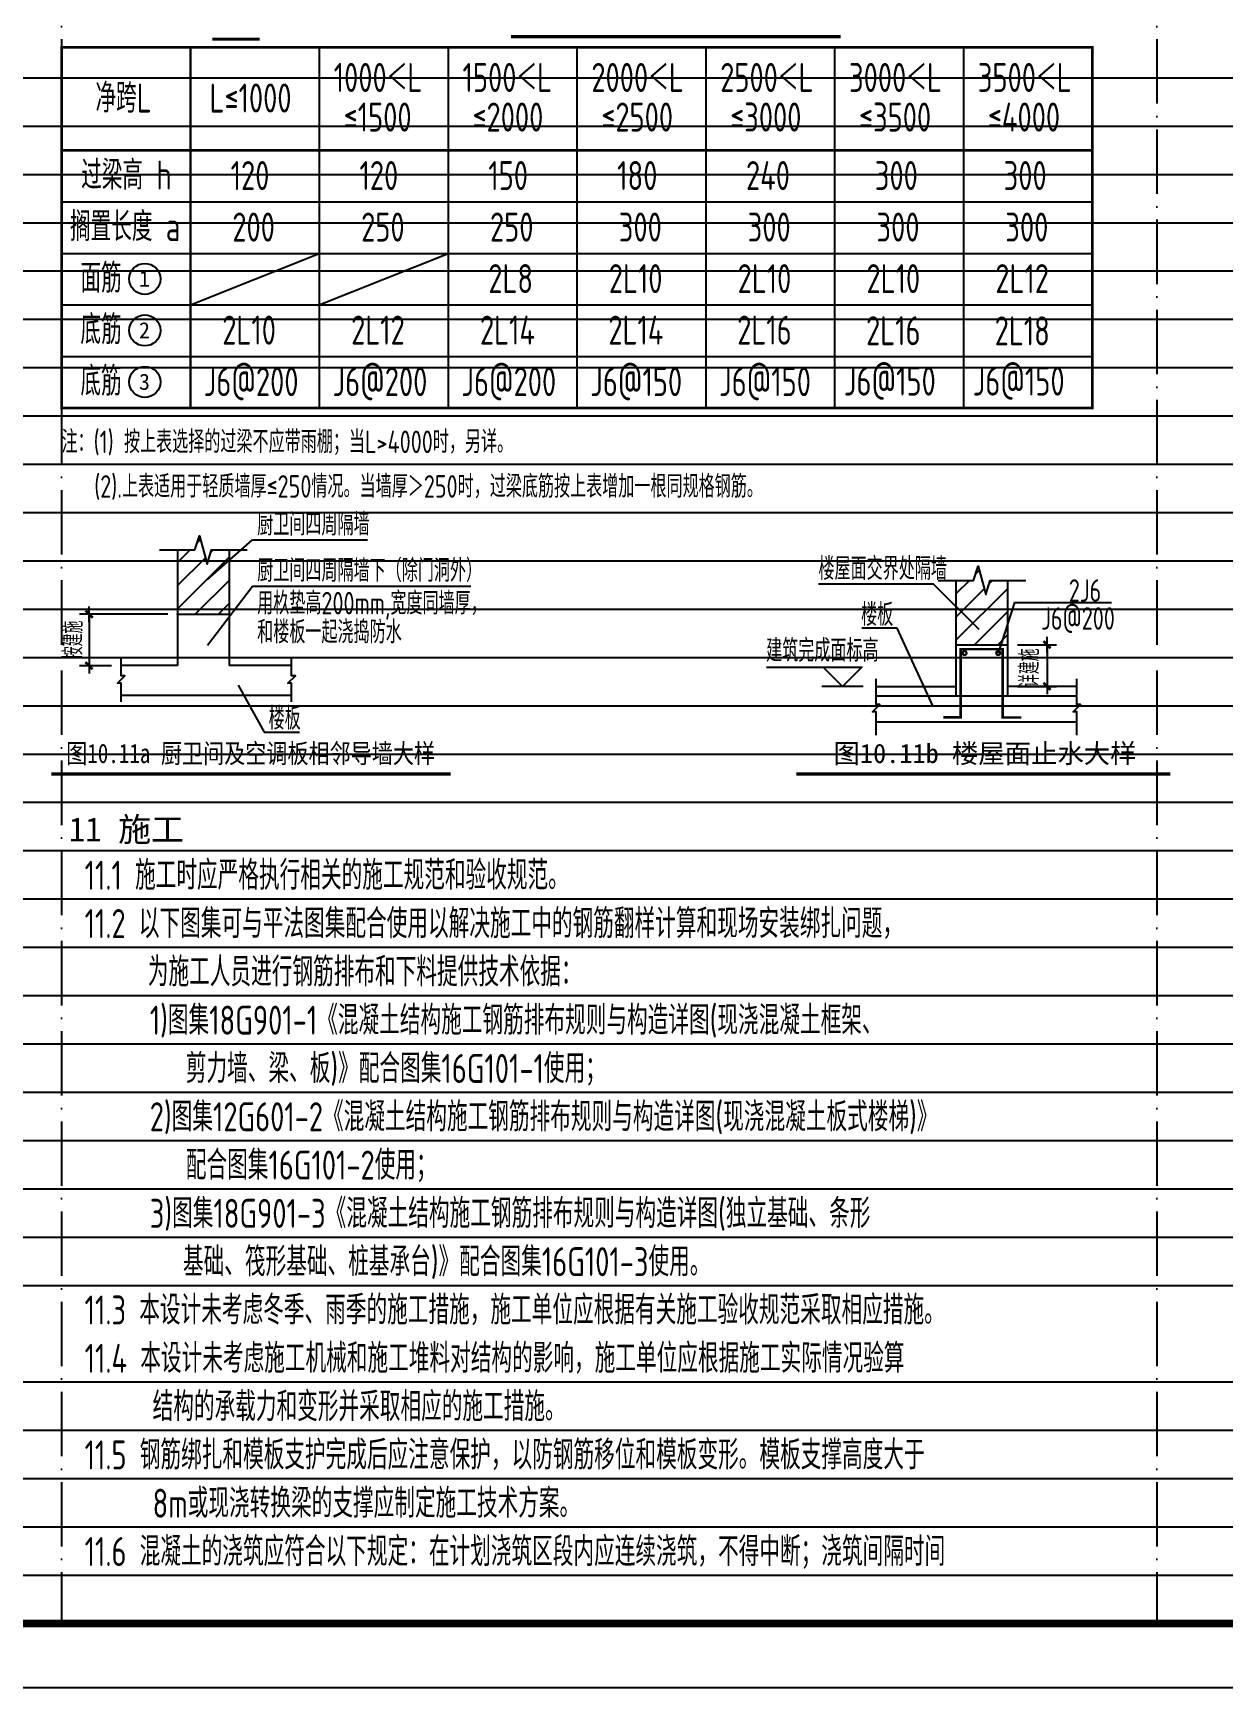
# Model space of a CAD drawing. Extents: x 826826 to 1642106, y -156213 to 399140.
# Drawn here: x 982712 to 1001181, y 295942 to 321636 of the extents above; entities that cross this region are included whole.
import ezdxf
from ezdxf.enums import TextEntityAlignment as Align

# ---------------------------------------------------------------- set-up
doc = ezdxf.new("R2010")
doc.units = 0
doc.header["$LTSCALE"] = 1000
doc.linetypes.add('D1', pattern=[14, 10, -2, 0, -2])
doc.layers.get('0').update_dxf_attribs({"linetype": 'CONTINUOUS'})
doc.layers.get('DEFPOINTS').update_dxf_attribs({"linetype": 'CONTINUOUS'})
for name, color, linetype in [('C-SHET-TTLB', 11, 'CONTINUOUS'), ('S-DETL-DIM', 151, 'CONTINUOUS'), ('S-DETL-HATCH', 253, 'CONTINUOUS'), ('S-DETL-LINE1', 2, 'CONTINUOUS'), ('S-DETL-RBAR', 1, 'CONTINUOUS'), ('S-DETL-TEXT', 7, 'CONTINUOUS')]:
    doc.layers.add(name, color=color, linetype=linetype)
doc.layers.add('S-1-TEXT', color=7, linetype='CONTINUOUS', lineweight=18)
doc.styles.add('TS', font='tssdeng.shx', dxfattribs={"width": 0.7, "bigfont": 'tssdchn.shx'})
doc.styles.add('TXT5', font='simhei.ttf')
doc.styles.add('黑体', font='simhei.ttf')
doc.dimstyles.new('DIM25', dxfattribs={"dimtxt": 300, "dimasz": 0.8, "dimexe": 150, "dimexo": 150, "dimgap": 100, "dimtad": 1, "dimdec": 0, "dimlfac": 0.25, "dimrnd": 1, "dimzin": 0, "dimdsep": 46, "dimtxsty": 'TS', "dimblk": '_DIMX', "dimcen": 0, "dimclrd": 256, "dimclre": 256, "dimclrt": 43, "dimadec": 1, "dimazin": 0, "dimtfac": 1, "dimtdec": 0, "dimtix": 1, "dimtmove": 2, "dimatfit": 3, "dimldrblk": 'ARCHTICK', "dimfxl": 0, "dimtolj": 1, "dimtzin": 1, "dimarcsym": 0})

# ---------------------------------------------------------------- blocks, each defined once
blk = doc.blocks.new('_DIMX')
blk.add_line((-150, 0), (150, 0))
at = {"const_width": 50}
blk.add_lwpolyline([(-70, -70), (70, 70)], dxfattribs=at)
blk = doc.blocks.new('*D2922')
at = {"layer": 'DEFPOINTS', "color": 0}
for p in [(984953, 312614), (983581, 311814), (984078, 311814)]:
    blk.add_point(p, dxfattribs=at)
at = {"layer": 'S-DETL-DIM', "lineweight": -2}
for p, q in [((984803, 312614), (983431, 312614)), ((983581, 312614), (983581, 311815)), ((983928, 311814), (983431, 311814))]:
    blk.add_line(p, q, dxfattribs=at)
at = {"layer": 'S-DETL-DIM', "lineweight": -2, "xscale": 0.8, "yscale": 0.8, "zscale": 0.8}
for p, rotation in [((983581, 312614), 90), ((983581, 311814), 270)]:
    blk.add_blockref('_DIMX', p, dxfattribs=dict(at, rotation=rotation))
at = {"layer": 'S-DETL-DIM', "color": 43, "insert": (983331, 312214), "char_height": 300, "attachment_point": 5, "rotation": 90, "style": 'TS'}
blk.add_mtext('\\A1;按建施', dxfattribs=at)
blk = doc.blocks.new('_ArchTick')
at = {"color": 0, "linetype": 'ByBlock', "const_width": 0.15}
blk.add_lwpolyline([(-0.5, -0.5), (0.5, 0.5)], dxfattribs=at)
blk = doc.blocks.new('*D2923')
at = {"layer": 'DEFPOINTS', "color": 0}
for p in [(997841, 312140), (997841, 311493), (998451, 311493)]:
    blk.add_point(p, dxfattribs=at)
at = {"layer": 'S-DETL-DIM', "lineweight": -2}
for p, q in [((997991, 312140), (998601, 312140)), ((998451, 312139), (998451, 311494)), ((997991, 311493), (998601, 311493))]:
    blk.add_line(p, q, dxfattribs=at)
at = {"layer": 'S-DETL-DIM', "lineweight": -2, "xscale": 0.8, "yscale": 0.8, "zscale": 0.8}
for p, rotation in [((998451, 312140), 90), ((998451, 311493), 270)]:
    blk.add_blockref('_DIMX', p, dxfattribs=dict(at, rotation=rotation))
at = {"layer": 'S-DETL-DIM', "color": 43, "insert": (998178, 311782), "char_height": 300, "attachment_point": 5, "rotation": 90, "style": 'TS'}
blk.add_mtext('\\A1;详建施', dxfattribs=at)

msp = doc.modelspace()

# ---------------------------------------------------------------- hatches: boundary and pattern name
at = {"layer": 'S-DETL-HATCH'}
h = msp.add_hatch(dxfattribs=at)
h.set_pattern_fill('ANSI31', color=256, scale=80, style=0)
h.set_pattern_definition([(45, (363674.88, 369967.7), (-179.60512, 179.60512), [])])
h.paths.add_polyline_path([(985752.93, 312614.31), (985752.93, 313612.33), (985482.93, 313612.33), (985412.93, 313392.33), (985292.93, 313832.33), (985222.93, 313612.33), (984952.93, 313612.33), (984952.93, 312614.31)])
h = msp.add_hatch(dxfattribs=at)
h.set_pattern_fill('ANSI31', color=256, scale=80, style=0)
h.set_pattern_definition([(45, (367226, 369568.56), (-179.60512, 179.60512), [])])
h.paths.add_polyline_path([(997841.12, 312140.16), (997841.12, 313138.17), (997571.12, 313138.17), (997501.12, 312918.17), (997381.12, 313358.17), (997311.12, 313138.17), (997041.12, 313138.17), (997041.12, 312140.16)])

# ---------------------------------------------------------------- linework, layer by layer
at = {"layer": 'C-SHET-TTLB'}
msp.add_lwpolyline([(1048998.73, 355342.46), (1048998.73, 295942.46), (943898.73, 295942.46), (943898.73, 355342.46)], close=True, dxfattribs=at)
at = {"layer": 'C-SHET-TTLB', "const_width": 120}
msp.add_lwpolyline([(945738.73, 354342.46), (1047998.73, 354342.13), (1047998.73, 296942.13), (945738.73, 296942.46)], close=True, dxfattribs=at)
at = {"layer": 'DEFPOINTS', "color": 252, "linetype": 'D1', "ltscale": 0.1}
for p, q in [((983154.73, 350942.46), (983154.73, 296942.46)), ((1000154.73, 350942.46), (1000154.73, 296942.46))]:
    msp.add_line(p, q, dxfattribs=at)
at = {"layer": 'DEFPOINTS', "color": 252}
for p, q in [((945738.73, 320942.46), (1019298.73, 320942.46)), ((945738.73, 320192.46), (1019298.73, 320192.46)), ((945738.73, 319442.46), (1019298.73, 319442.46)), ((945738.73, 318692.46), (1019298.73, 318692.46)), ((945738.73, 317942.46), (1019298.73, 317942.46)), ((945738.73, 317192.46), (1019298.73, 317192.46)), ((945738.73, 316442.46), (1019298.73, 316442.46)), ((945738.73, 315692.46), (1019298.73, 315692.46)), ((945738.73, 314942.46), (1019298.73, 314942.46)), ((945738.73, 314192.46), (1019298.73, 314192.46)), ((945738.73, 313442.46), (1019298.73, 313442.46)), ((945738.73, 312692.46), (1019298.73, 312692.46)), ((945738.73, 311942.46), (1019298.73, 311942.46)), ((945738.73, 311192.46), (1019298.73, 311192.46)), ((945738.73, 310442.46), (1019298.73, 310442.46)), ((945738.73, 309692.46), (1019298.73, 309692.46)), ((945738.73, 308942.46), (1019298.73, 308942.46)), ((945738.73, 308192.46), (1019298.73, 308192.46)), ((945738.73, 307442.46), (1019298.73, 307442.46)), ((945738.73, 306692.46), (1019298.73, 306692.46)), ((945738.73, 305942.46), (1019298.73, 305942.46)), ((945738.73, 305192.46), (1019298.73, 305192.46)), ((945738.73, 304442.46), (1019298.73, 304442.46)), ((945738.73, 303692.46), (1019298.73, 303692.46)), ((945738.73, 302942.46), (1019298.73, 302942.46)), ((945738.73, 302192.46), (1019298.73, 302192.46)), ((945738.73, 300692.46), (1019298.73, 300692.46)), ((945738.73, 299942.46), (1019298.73, 299942.46)), ((945738.73, 299192.46), (1019298.73, 299192.46)), ((945738.73, 298442.46), (1019298.73, 298442.46)), ((945738.73, 297692.46), (1019298.73, 297692.46))]:
    msp.add_line(p, q, dxfattribs=at)
at = {"layer": 'S-DETL-DIM'}
for points in [[(984672.93, 313612.33), (985222.93, 313612.33), (985292.93, 313832.33), (985412.93, 313392.33), (985482.93, 313612.33), (986032.93, 313612.33)], [(996761.12, 313138.17), (997311.12, 313138.17), (997381.12, 313358.17), (997501.12, 312918.17), (997571.12, 313138.17), (998121.12, 313138.17)], [(984078.23, 311250.17), (984078.23, 311541.1), (984020.05, 311541.11), (984136.4, 311657.46), (984078.23, 311657.47), (984078.23, 311948.4)], [(986725.12, 311250.17), (986725.12, 311541.1), (986666.94, 311541.11), (986783.3, 311657.46), (986725.12, 311657.47), (986725.12, 311948.4)], [(995798.52, 310734.05), (995798.52, 311097.3), (995740.35, 311097.31), (995856.7, 311213.67), (995798.52, 311213.68), (995798.52, 311609.05)], [(998913.63, 310734.05), (998913.63, 311097.3), (998855.45, 311097.31), (998971.8, 311213.67), (998913.63, 311213.68), (998913.63, 311609.05)]]:
    msp.add_lwpolyline(points, dxfattribs=at)
at = {"layer": 'S-DETL-LINE1'}
for p, q in [((984952.93, 313612.33), (984952.93, 311814.45)), ((985752.93, 313612.33), (985752.93, 311814.45)), ((997041.12, 311340.16), (997041.12, 313138.17)), ((997841.12, 311340.16), (997841.12, 313138.17)), ((984952.93, 312614.31), (985752.93, 312614.31)), ((997041.12, 312140.16), (997841.12, 312140.16)), ((984952.93, 311814.45), (984078.23, 311814.45)), ((986725.12, 311814.45), (985752.93, 311814.45)), ((995798.52, 311493.16), (997041.12, 311493.16)), ((998913.63, 311493.16), (997841.12, 311493.16)), ((986725.12, 311348.97), (984078.23, 311348.97)), ((998913.63, 311340.16), (995798.52, 311340.16)), ((995798.52, 310940.16), (998906.96, 310940.16))]:
    msp.add_line(p, q, dxfattribs=at)
at = {"layer": 'S-DETL-LINE1', "color": 0, "linetype": 'ByBlock'}
for p in [(984952.93, 312614.31), (985752.93, 312614.31)]:
    msp.add_point(p, dxfattribs=at)
at = {"layer": 'S-DETL-RBAR', "color": 1, "const_width": 40}
msp.add_lwpolyline([(996840.11, 311011.2), (997111.12, 311011.2), (997111.12, 312070.16), (997763.51, 312070.16), (997763.51, 311010.09), (998052.78, 311010.09)], dxfattribs=at)
at = {"layer": 'S-DETL-RBAR', "color": 1, "const_width": 60}
for points in [[(997188.62, 312010.16, -1), (997153.62, 312010.16, -1)], [(997711.05, 312010.16, -1), (997676.05, 312010.16, -1)]]:
    msp.add_lwpolyline(points, format="xyb", close=True, dxfattribs=at)
at = {"layer": 'S-DETL-TEXT'}
for p, q in [((987154.73, 321415.18), (987154.73, 315815.18)), ((989154.73, 321415.18), (989154.73, 315815.18)), ((991154.73, 321415.18), (991154.73, 315815.18)), ((993154.73, 321415.18), (993154.73, 315815.18)), ((995154.73, 321415.18), (995154.73, 315815.18)), ((997154.73, 321415.18), (997154.73, 315815.18)), ((999154.73, 321415.18), (999154.73, 315815.18)), ((983154.73, 319015.18), (999154.73, 319015.18)), ((983154.73, 318215.18), (999154.73, 318215.18)), ((985154.73, 317415.18), (987154.73, 318215.18)), ((987154.73, 317415.18), (989154.73, 318215.18)), ((983154.73, 317415.18), (999154.73, 317415.18)), ((983154.73, 316615.18), (999154.73, 316615.18)), ((985417.41, 313153.64), (986119.14, 313767.73)), ((986119.14, 313767.73), (987903.89, 313767.73)), ((985417.41, 312133.81), (986119.14, 313049.01)), ((986119.14, 313049.01), (989507.81, 313049.01)), ((996687.2, 313077.92), (994902.45, 313077.92)), ((997396.82, 312375.68), (996687.2, 313077.92)), ((997946.17, 312793.48), (997693.55, 312010.16)), ((997946.17, 312793.48), (999450.67, 312793.48)), ((996124.33, 312395.36), (995576.19, 312395.36)), ((996682.31, 311179.23), (996124.33, 312395.36)), ((985893.98, 311511.79), (986296.61, 310783.4)), ((995599.78, 311493.16), (994953.32, 311493.16)), ((986296.61, 310783.4), (986844.74, 310783.4))]:
    msp.add_line(p, q, dxfattribs=at)
for points, const_width in [([(999154.73, 321415.18), (999154.73, 315815.18), (983154.73, 315815.18), (983154.73, 321415.18), (999154.73, 321415.18)], 40), ([(985154.73, 321415.18), (985154.73, 315815.18)], 40), ([(986228.89, 321542.1), (985495.41, 321542.1)], 50), ([(990130.41, 321582.02), (995247.78, 321582.02)], 50), ([(983154.73, 319815.18), (999154.73, 319815.18)], 40), ([(982996.99, 310130.92), (989191.63, 310130.92)], 50), ([(994560.09, 310130.92), (1000364.15, 310130.92)], 50)]:
    msp.add_lwpolyline(points, dxfattribs=dict(at, const_width=const_width))
at = {"layer": 'S-DETL-TEXT', "flags": 128}
msp.add_lwpolyline([(994096.62, 311793.16), (995576.55, 311793.16), (995276.55, 311493.16), (994976.55, 311793.16)], dxfattribs=at)
at = {"layer": 'S-DETL-TEXT'}
for centre in [(984446.22, 317819.39), (984446.22, 317019.39), (984446.22, 316219.39)]:
    msp.add_circle(centre, 241.41, dxfattribs=at)

# ---------------------------------------------------------------- texts
at = {"layer": 'S-1-TEXT', "style": '黑体'}
msp.add_text('11 施工', height=375, dxfattribs=at).set_placement((983266.6, 309084.89))
at = {"layer": 'S-1-TEXT', "style": 'TS', "width": 0.75}
for s, p in [('11.1 施工时应严格执行相关的施工规范和验收规范。', (983511.51, 308334.89)), ('11.2 以下图集可与平法图集配合使用以解决施工中的钢筋翻样计算和现场安装绑扎问题，', (983511.51, 307584.89)), ('为施工人员进行钢筋排布和下料提供技术依据：', (984493, 306834.89)), ('1)图集18G901-1《混凝土结构施工钢筋排布规则与构造详图(现浇混凝土框架、', (984522.81, 306084.89)), ('剪力墙、梁、板)》配合图集16G101-1使用；', (985082.57, 305334.89)), ('2)图集12G601-2《混凝土结构施工钢筋排布规则与构造详图(现浇混凝土板式楼梯)》', (984522.81, 304584.89)), ('配合图集16G101-2使用；', (985082.57, 303834.89)), ('3)图集18G901-3《混凝土结构施工钢筋排布规则与构造详图(独立基础、条形', (984522.81, 303084.89)), ('基础、筏形基础、桩基承台)》配合图集16G101-3使用。', (985038, 302334.89)), ('11.3 本设计未考虑冬季、雨季的施工措施，施工单位应根据有关施工验收规范采取相应措施。', (983511.51, 301584.89)), ('11.4 本设计未考虑施工机械和施工堆料对结构的影响，施工单位应根据施工实际情况验算', (983511.51, 300834.89)), ('结构的承载力和变形并采取相应的施工措施。', (984566.67, 300084.89)), ('11.5 钢筋绑扎和模板支护完成后应注意保护，以防钢筋移位和模板变形。模板支撑高度大于', (983511.51, 299334.89)), ('8m或现浇转换梁的支撑应制定施工技术方案。', (984566.67, 298584.89)), ('11.6 混凝土的浇筑应符合以下规定：在计划浇筑区段内应连续浇筑，不得中断；浇筑间隔时间', (983511.51, 297834.89))]:
    msp.add_text(s, height=450, dxfattribs=at).set_placement(p)
at = {"layer": 'S-DETL-TEXT', "style": 'TS', "width": 0.75}
for s, height, p in [('1000＜L', 450, (987377.98, 320721.76)), ('1500＜L', 450, (989377.98, 320721.76)), ('2000＜L', 450, (991377.98, 320721.76)), ('2500＜L', 450, (993377.98, 320721.76)), ('3000＜L', 450, (995377.98, 320721.76)), ('3500＜L', 450, (997377.98, 320721.76)), ('净跨L', 450, (983679.04, 320402.87)), (' L≤1000', 450, (985245.03, 320402.87)), ('≤1500', 450, (987531.69, 320106.94)), ('≤2000', 450, (989531.69, 320106.94)), ('≤2500', 450, (991531.69, 320106.94)), ('≤3000', 450, (993531.69, 320106.94)), ('≤3500', 450, (995531.69, 320106.94)), ('≤4000', 450, (997531.69, 320106.94)), ('过梁高 h', 450, (983457.87, 319206.53)), ('120', 450, (985778.29, 319198.83)), ('120', 450, (987778.29, 319198.83)), ('150', 450, (989778.29, 319198.83)), ('180', 450, (991778.29, 319198.83)), ('240', 450, (993778.29, 319198.83)), ('300', 450, (995778.29, 319198.83)), ('300', 450, (997778.29, 319198.83)), ('搁置长度 a', 450, (983283.45, 318406.53)), ('200', 450, (985804.25, 318398.83)), ('250', 450, (987804.25, 318398.83)), ('250', 450, (989804.25, 318398.83)), ('300', 450, (991804.25, 318398.83)), ('300', 450, (993804.25, 318398.83)), ('300', 450, (995804.25, 318398.83)), ('300', 450, (997804.25, 318398.83)), ('面筋', 450, (983445.84, 317606.53)), ('2L8', 450, (989778.29, 317598.83)), ('2L10', 450, (991648.48, 317598.83)), ('2L10', 450, (993648.48, 317598.83)), ('2L10', 450, (995648.48, 317598.83)), ('2L12', 450, (997648.48, 317598.83)), ('底筋', 450, (983445.84, 316806.53)), ('2L10', 450, (985648.48, 316798.83)), ('2L12', 450, (987648.48, 316798.83)), ('2L14', 450, (989648.48, 316798.83)), ('2L14', 450, (991641.99, 316798.83)), ('2L16', 450, (993641.99, 316798.83)), ('2L16', 450, (995641.99, 316790)), ('2L18', 450, (997638.78, 316786.02)), ('底筋', 450, (983445.84, 316006.53)), ('J6@200', 450, (985360.6, 315998.83)), ('J6@200', 450, (987360.6, 315998.83)), ('J6@200', 450, (989360.6, 315998.83)), ('J6@150', 450, (991360.6, 315998.83)), ('J6@150', 450, (993360.6, 315998.83)), ('J6@150', 450, (995298.18, 316007.74)), ('J6@150', 450, (997298.18, 316007.74)), ('注：(1) 按上表选择的过梁不应带雨棚；当L>4000时，另详。', 350, (983152.38, 315114.85)), (' (2).上表适用于轻质墙厚≤250情况。当墙厚＞250时，过梁底筋按上表增加一根同规格钢筋。', 350, (983501.23, 314422.56)), ('厨卫间四周隔墙', 350, (986190.18, 313835.24)), ('厨卫间四周隔墙下（除门洞外）', 350, (986190.18, 313116.52)), ('楼屋面交界处隔墙', 350, (994903.09, 313145.43)), ('用杦垫高200mm,宽度同墙厚，', 350, (986190.18, 312609.74)), ('2J6', 350, (998789.48, 312806.01)), ('楼板', 350, (995565.21, 312432.5)), ('J6@200', 350, (998359.89, 312371.93)), ('和楼板一起浇捣防水', 350, (986190.18, 312161.25)), ('建筑完成面标高', 350, (994091.38, 311874.49)), ('楼板', 350, (986367.65, 310820.54))]:
    msp.add_text(s, height=height, dxfattribs=at).set_placement(p)
at = {"layer": 'S-DETL-TEXT', "style": 'TXT5'}
for s, p in [('1', (984355.92, 317697.12)), ('2', (984355.92, 316897.12)), ('3', (984355.92, 316097.12))]:
    msp.add_text(s, height=250, dxfattribs=at).set_placement(p)
at = {"layer": 'S-DETL-TEXT', "style": '黑体', "width": 0.8}
msp.add_text('图10.11a 厨卫间及空调板相邻导墙大样', height=300, dxfattribs=at).set_placement((986088.34, 310302.09), align=Align.CENTER)
at = {"layer": 'S-DETL-TEXT', "style": '黑体'}
msp.add_text('图10.11b 楼屋面止水大样', height=300, dxfattribs=at).set_placement((997488.76, 310302.09), align=Align.CENTER)

# ---------------------------------------------------------------- dimensions: what is measured, and where the dimension line sits
at = {"layer": 'S-DETL-DIM'}
dim = msp.add_linear_dim(base=(983581.3, 311814.45), p1=(984952.93, 312614.31), p2=(984078.23, 311814.45), angle=90, text='按建施', dimstyle='DIM25', dxfattribs=at)
dim.commit()
dim.dimension.update_dxf_attribs({"geometry": '*D2922', "text_midpoint": (983331.3, 312214.38)})
dim = msp.add_linear_dim(base=(998450.53, 311493.16), p1=(997841.12, 312140.16), p2=(997841.12, 311493.16), angle=90, text='详建施', dimstyle='DIM25', dxfattribs=at)
dim.commit()
dim.dimension.update_dxf_attribs({"geometry": '*D2923', "text_midpoint": (998177.92, 311782.06), "dimtype": 160})

doc.saveas('drawing.dxf')
